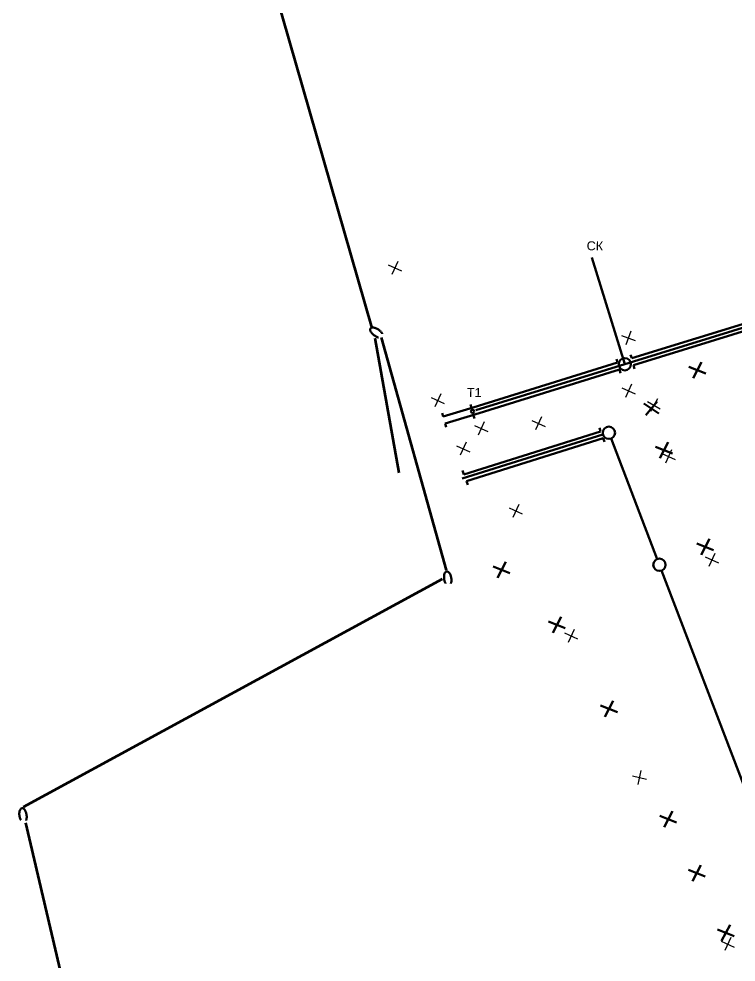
# Model space of a CAD drawing. Extents: x 9060 to 19887, y -4671 to 10703.
# Drawn here: x 10223.1 to 10322.6, y 9914.7 to 10045.6 of the extents above; entities that cross this region are included whole.
import ezdxf

# ---------------------------------------------------------------- set-up
doc = ezdxf.new("R2010")
doc.units = 0
doc.linetypes.add('CONTINU', pattern=[0])
doc.linetypes.add('ШТРИХОВАЯ', pattern=[0.75, 0.5, -0.25])
for name, color, linetype, lineweight in [('-СЕТИ', 250, 'Continuous', 50), ('МГТ_НВК_В_демонтаж', 4, 'B1', 30), ('МГТ_НВК_В_переустройство', 4, 'В1', 50), ('МГТ_НВК_В_переустройство_доп.слой', 4, 'Continuous', 50), ('МГТ_НВК_К2_демонтаж', 30, 'Continuous', 50), ('МГТ_НВК_К2_переустройство', 30, 'К2', 50)]:
    doc.layers.add(name, color=color, linetype=linetype, lineweight=lineweight)
doc.layers.add('МГТ_СС_СЕТИ_постоянный вариант', color=3, linetype='Continuous')
doc.styles.add('1409_тхт0', font='calibri.ttf', dxfattribs={"width": 0.8, "oblique": 7})
doc.styles.get("Standard").update_dxf_attribs({"font": 'arial.ttf'})
doc.linetypes.add('B1', pattern='A,16.258147,-2.141853,["В1",1409_тхт0,S=3,R=0,X=0,Y=-1.5],-6.426757,15.173243', length=40)
doc.linetypes.add('В1', pattern='A,15,-0.65,["B1",Standard,S=1,R=0,X=0,Y=-1.25],-4', length=19.65)
doc.linetypes.add('К2', pattern='A,15,-0.65,["K2",Standard,S=1,R=0,X=0,Y=-1.25],-4.2', length=19.85)
doc.linetypes.add('канализация_связевая_малая_сущ', pattern='A,5,-2,["/",Standard,S=2,R=0,X=-0.8,Y=-1],-2', length=9)

# ---------------------------------------------------------------- blocks, each defined once
blk = doc.blocks.new('1')
at = {"layer": 'МГТ_НВК_К2_демонтаж'}
for p, q in [((99.39, 113.25), (101.25, 111.57)), ((99.39, 111.57), (101.25, 113.25))]:
    blk.add_line(p, q, dxfattribs=at)
blk = doc.blocks.new('демонтаж В')
at = {"layer": 'МГТ_НВК_В_демонтаж'}
for p, q in [((9310.33, 14043.76), (9308.79, 14045.05)), ((9308.92, 14043.64), (9310.2, 14045.17))]:
    blk.add_line(p, q, dxfattribs=at)
blk = doc.blocks.new('НВК_переустройства_М.Пасс.(корр. 08.2017)')
at = {"layer": 'МГТ_НВК_В_переустройство'}
for p, q in [((10286.49, 9991.31), (10389.23, 10023.11)), ((10302.56, 10012.53), (10307.15, 9997.7))]:
    blk.add_line(p, q, dxfattribs=at)
at = {"layer": 'МГТ_НВК_В_переустройство', "linetype": 'ByBlock'}
for p, q in [((10308.1, 9998.52), (10384.59, 10022.2)), ((10308.35, 9997.55), (10384.85, 10021.23)), ((10286.08, 9991.71), (10306.14, 9997.92)), ((10306.14, 9997.92), (10305.99, 9998.39)), ((10308.1, 9998.52), (10307.95, 9999)), ((10286.33, 9990.74), (10306.39, 9996.95)), ((10306.54, 9996.47), (10306.39, 9996.95)), ((10308.5, 9997.08), (10308.35, 9997.55)), ((10281.94, 9990.43), (10286.08, 9991.71)), ((10285.86, 9991.64), (10285.72, 9992.1)), ((10281.94, 9990.43), (10281.8, 9990.89)), ((10282.2, 9989.46), (10286.33, 9990.74)), ((10286.27, 9990.18), (10286.12, 9990.67)), ((10282.35, 9988.96), (10282.2, 9989.46))]:
    blk.add_line(p, q, dxfattribs=at)
at = {"layer": 'МГТ_НВК_В_переустройство'}
blk.add_circle((10307.14, 9997.7), 0.85, dxfattribs=at)
at = {"layer": 'МГТ_НВК_В_переустройство', "linetype": 'ByBlock'}
blk.add_circle((10286.01, 9991.16), 0.228, dxfattribs=at)
at = {"layer": 'МГТ_НВК_К2_переустройство', "linetype": 'ByBlock'}
for p, q in [((10303.79, 9988.36), (10303.62, 9988.88)), ((10284.8, 9982.42), (10303.79, 9988.36)), ((10285.17, 9981.49), (10304.15, 9987.43)), ((10304.32, 9986.91), (10304.15, 9987.43)), ((10284.8, 9982.42), (10284.63, 9982.94)), ((10285.34, 9980.97), (10285.17, 9981.49))]:
    blk.add_line(p, q, dxfattribs=at)
at = {"layer": 'МГТ_НВК_К2_переустройство'}
for p, q in [((10284.58, 9981.83), (10304.11, 9987.94)), ((10305.23, 9987.4), (10311.63, 9970.66)), ((10312.24, 9969.07), (10323.74, 9939))]:
    blk.add_line(p, q, dxfattribs=at)
at = {"layer": 'МГТ_НВК_К2_переустройство', "linetype": 'CONTINU'}
for centre in [(10304.93, 9988.19), (10311.94, 9969.87)]:
    blk.add_circle(centre, 0.855, dxfattribs=at)
at = {"layer": 'МГТ_НВК_В_демонтаж', "color": 3}
for p, rotation in [((15507.36, 26027.87), 195.448619213123), ((14286.51, 26374.54), 199.8802398050418), ((15539.8, 26010.81), 195.448619213123), ((15513.32, 26009.49), 195.448619213123), ((16799.71, 25542.33), 190.8901775489122), ((15527.31, 26006.29), 195.448619213123), ((15519.34, 26005.58), 195.448619213123), ((15516.84, 26002.78), 195.448619213123), ((15545.34, 26001.7), 195.448619213123), ((15524.14, 25994.14), 195.448619213123), ((15551.36, 25987.35), 195.448619213123), ((15531.82, 25976.8), 195.448619213123), ((12157.97, 26688.34), 207.2397071315193), ((15553.56, 25934.05), 195.448619213123)]:
    blk.add_blockref('демонтаж В', p, dxfattribs=dict(at, rotation=rotation))
at = {"layer": 'МГТ_НВК_К2_демонтаж', "color": 2}
for p, rotation in [((10372.2, 10137.16), 200.338129733817), ((10394.06, 10117.17), 188.2189640927194), ((10367.73, 10125.99), 200.2783348935822), ((10373.44, 10112.59), 200.2783348935822), ((10345.19, 10109.37), 200.2783348935822), ((10352.86, 10101.77), 200.2783348935822), ((10360.09, 10090.11), 200.2783348935822), ((10368.31, 10074.78), 200.2783348935822), ((10372.27, 10067.31), 200.2783348935822), ((10376.3, 10059.03), 200.2783348935822)]:
    blk.add_blockref('1', p, dxfattribs=dict(at, rotation=rotation))
at = {"layer": 'МГТ_НВК_В_переустройство_доп.слой', "linetype": 'CONTINU', "lineweight": 30, "char_height": 1.25, "attachment_point": 1, "rotation": 359.2277, "bg_fill": 3, "box_fill_scale": 1.1, "bg_fill_color": 256, "bg_fill_transparency": 0}
for s, width, insert in [('СК', 1.714, (10301.86, 10014.76)), ('Т1', 1.8463, (10285.24, 9994.42))]:
    blk.add_mtext_dynamic_manual_height_columns(s, width=width, gutter_width=12.5, heights=[0], dxfattribs=dict(at, insert=insert))
blk = doc.blocks.new('Связь_панкр._14.11.19')
at = {"layer": 'МГТ_СС_СЕТИ_постоянный вариант', "color": 3, "linetype": 'канализация_связевая_малая_сущ', "lineweight": 70, "ltscale": 2}
for p, q in [((10272.48, 10001.3), (10275.81, 9982.64)), ((10282.4, 9969.11), (10273.38, 10001.41)), ((10281.81, 9967.86), (10223.64, 9936.22)), ((10223.99, 9934.07), (10230.78, 9905.02))]:
    blk.add_line(p, q, dxfattribs=at)
at = {"layer": 'МГТ_СС_СЕТИ_постоянный вариант', "color": 3, "linetype": 'канализация_связевая_малая_сущ', "lineweight": 70}
blk.add_lwpolyline([(10250.69, 10083.26), (10250.82, 10076.97, 0.065068), (10250.95, 10076.07), (10272.03, 10002.72)], format="xyb", dxfattribs=at)
at = {"layer": 'МГТ_СС_СЕТИ_постоянный вариант', "color": 3, "linetype": 'ШТРИХОВАЯ', "lineweight": 50, "ltscale": 4}
for centre, major_axis in [((10272.68, 10002.09, 141.97), (-0.823, 0.569)), ((10282.57, 9967.96, 141.97), (-0.145, 0.989)), ((10223.64, 9935.11, 141.97), (-0.145, 0.989))]:
    blk.add_ellipse(centre, major_axis=major_axis, ratio=0.5, dxfattribs=at)

msp = doc.modelspace()

# ---------------------------------------------------------------- block references
at = {"layer": '-СЕТИ'}
msp.add_blockref('НВК_переустройства_М.Пасс.(корр. 08.2017)', (0, 0), dxfattribs=at)

# ---------------------------------------------------------------- next in the draw order: block references
msp.add_blockref('Связь_панкр._14.11.19', (0, 0), dxfattribs=at)

doc.saveas('drawing.dxf')
